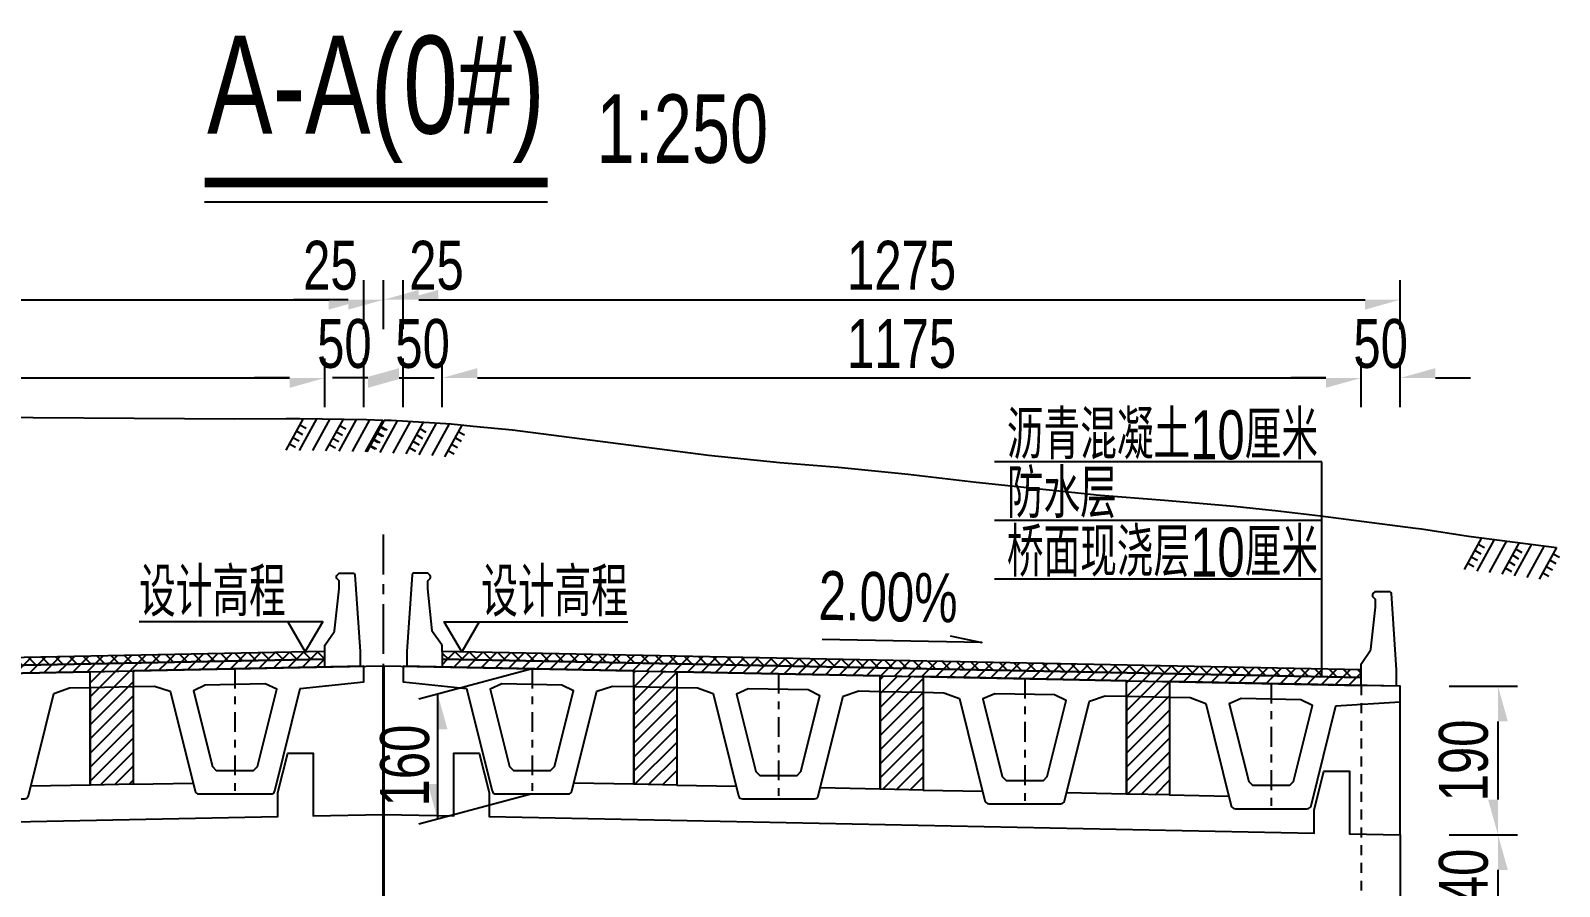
# Model space of a CAD drawing. Header units: millimetres. Extents: x 465729 to 466910, y 3671885 to 3673357.
# Drawn here: x 466833.63 to 466853.18, y 3673275.85 to 3673286.79 of the extents above; entities that cross this region are included whole.
import ezdxf
from ezdxf.enums import TextEntityAlignment as Align

# ---------------------------------------------------------------- set-up
doc = ezdxf.new("R2010")
doc.units = ezdxf.units.MM
doc.header["$LTSCALE"] = 0.2
doc.linetypes.add('CENTER', pattern=[50.8, 31.75, -6.35, 6.35, -6.35])
doc.linetypes.add('DASHED', pattern=[19.05, 12.7, -6.35])
doc.layers.add('桥梁横断面', color=3, linetype='Continuous')
doc.styles.add('BOM_Font', font='enTxt.shx', dxfattribs={"width": 0.75, "bigfont": 'hzTxt.shx'})
doc.dimstyles.new('BOM_Dim', dxfattribs={"dimscale": 0.1, "dimtxt": 2.5, "dimasz": 1.8, "dimexe": 1, "dimexo": 3, "dimgap": 0, "dimtad": 1, "dimdec": 1, "dimlfac": 100, "dimzin": 9, "dimdsep": 46, "dimtxsty": 'BOM_Font', "dimblk": 'ArrHalf', "dimblk1": 'ArrHalf', "dimblk2": 'ArrHalf', "dimcen": 0.5, "dimclrd": 7, "dimclre": 7, "dimclrt": 7, "dimaunit": 1, "dimadec": 0, "dimazin": 2, "dimtfac": 1, "dimtdec": 1, "dimtofl": 0, "dimtmove": 2, "dimatfit": 3, "dimfxl": 1, "dimtolj": 1, "dimtzin": 0, "dimarcsym": 0})
pattern_1 = [(45, (466797.51925, 3673297.07875), (-0.08980256, 0.08980256), [])]
pattern_2 = [(45, (466897.51925, 3673297.07875), (-0.08980256, 0.08980256), [])]

# ---------------------------------------------------------------- blocks, each defined once
blk = doc.blocks.new('ArrHalf')
at = {"linetype": 'Continuous'}
blk.add_hatch(color=0, dxfattribs=at).paths.add_polyline_path([(-1, 0), (-1, -0.28), (0, 0)])
blk = doc.blocks.new('*D117')
at = {"layer": 'Defpoints', "color": 0, "linetype": 'Continuous', "transparency": 16777216}
for p in [(466851.143, 3673278.411), (466851.143, 3673276.511), (466852.393, 3673276.511)]:
    blk.add_point(p, dxfattribs=at)
at = {"layer": '桥梁横断面', "color": 7, "linetype": 'Continuous', "lineweight": -2, "transparency": 16777216}
for p, q in [((466851.768, 3673278.411), (466852.643, 3673278.411)), ((466852.393, 3673277.961), (466852.393, 3673276.961)), ((466851.768, 3673276.511), (466852.643, 3673276.511))]:
    blk.add_line(p, q, dxfattribs=at)
at = {"layer": '桥梁横断面', "color": 7, "linetype": 'Continuous', "lineweight": -2, "transparency": 16777216, "xscale": 0.45, "yscale": 0.45, "zscale": 0.45}
for p, rotation in [((466852.393, 3673278.411), 90), ((466852.393, 3673276.511), 270)]:
    blk.add_blockref('ArrHalf', p, dxfattribs=dict(at, rotation=rotation))
at = {"layer": '桥梁横断面', "color": 7, "linetype": 'Continuous', "transparency": 16777216, "insert": (466851.955, 3673277.461), "char_height": 0.625, "attachment_point": 5, "rotation": 90, "style": 'BOM_Font'}
blk.add_mtext('\\A1;190', dxfattribs=at)
blk = doc.blocks.new('*D118')
at = {"layer": 'Defpoints', "color": 0, "linetype": 'Continuous', "transparency": 16777216}
for p in [(466851.143, 3673276.511), (466851.143, 3673275.111), (466852.393, 3673275.111)]:
    blk.add_point(p, dxfattribs=at)
at = {"layer": '桥梁横断面', "color": 7, "linetype": 'Continuous', "lineweight": -2, "transparency": 16777216}
for p, q in [((466851.768, 3673276.511), (466852.643, 3673276.511)), ((466852.393, 3673276.061), (466852.393, 3673275.561)), ((466851.768, 3673275.111), (466852.643, 3673275.111))]:
    blk.add_line(p, q, dxfattribs=at)
at = {"layer": '桥梁横断面', "color": 7, "linetype": 'Continuous', "lineweight": -2, "transparency": 16777216, "xscale": 0.45, "yscale": 0.45, "zscale": 0.45}
for p, rotation in [((466852.393, 3673276.511), 90), ((466852.393, 3673275.111), 270)]:
    blk.add_blockref('ArrHalf', p, dxfattribs=dict(at, rotation=rotation))
at = {"layer": '桥梁横断面', "color": 7, "linetype": 'Continuous', "transparency": 16777216, "insert": (466851.955, 3673275.811), "char_height": 0.625, "attachment_point": 5, "rotation": 90, "style": 'BOM_Font'}
blk.add_mtext('\\A1;140', dxfattribs=at)
blk = doc.blocks.new('*D126')
at = {"layer": 'Defpoints', "color": 0, "linetype": 'Continuous', "transparency": 16777216}
for p in [(466837.893, 3673283.351), (466837.893, 3673280.351), (466838.143, 3673280.351)]:
    blk.add_point(p, dxfattribs=at)
at = {"layer": '桥梁横断面', "color": 7, "linetype": 'Continuous', "lineweight": -2, "transparency": 16777216}
for p, q in [((466837.893, 3673282.976), (466837.893, 3673283.601)), ((466838.143, 3673282.976), (466838.143, 3673283.601)), ((466837.443, 3673283.351), (466836.993, 3673283.351)), ((466838.593, 3673283.351), (466839.043, 3673283.351))]:
    blk.add_line(p, q, dxfattribs=at)
at = {"layer": '桥梁横断面', "color": 7, "linetype": 'Continuous', "lineweight": -2, "transparency": 16777216, "xscale": 0.45, "yscale": 0.45, "zscale": 0.45}
blk.add_blockref('ArrHalf', (466837.893, 3673283.351), dxfattribs=at)
at = {"layer": '桥梁横断面', "color": 7, "linetype": 'Continuous', "lineweight": -2, "transparency": 16777216, "xscale": 0.45, "yscale": 0.45, "zscale": 0.45, "rotation": 180}
blk.add_blockref('ArrHalf', (466838.143, 3673283.351), dxfattribs=at)
at = {"layer": '桥梁横断面', "color": 7, "linetype": 'Continuous', "transparency": 16777216, "insert": (466837.464, 3673283.788), "char_height": 0.625, "attachment_point": 5, "style": 'BOM_Font'}
blk.add_mtext('\\A1;25', dxfattribs=at)
blk = doc.blocks.new('*D127')
at = {"layer": 'Defpoints', "color": 0, "linetype": 'Continuous', "transparency": 16777216}
for p in [(466837.393, 3673282.351), (466825.643, 3673280.351), (466837.393, 3673280.351)]:
    blk.add_point(p, dxfattribs=at)
at = {"layer": '桥梁横断面', "color": 7, "linetype": 'Continuous', "lineweight": -2, "transparency": 16777216}
for p, q in [((466825.643, 3673281.976), (466825.643, 3673282.601)), ((466837.393, 3673281.976), (466837.393, 3673282.601)), ((466826.093, 3673282.351), (466836.943, 3673282.351))]:
    blk.add_line(p, q, dxfattribs=at)
at = {"layer": '桥梁横断面', "color": 7, "linetype": 'Continuous', "lineweight": -2, "transparency": 16777216, "xscale": 0.45, "yscale": 0.45, "zscale": 0.45, "rotation": 180}
blk.add_blockref('ArrHalf', (466825.643, 3673282.351), dxfattribs=at)
at = {"layer": '桥梁横断面', "color": 7, "linetype": 'Continuous', "lineweight": -2, "transparency": 16777216, "xscale": 0.45, "yscale": 0.45, "zscale": 0.45}
blk.add_blockref('ArrHalf', (466837.393, 3673282.351), dxfattribs=at)
at = {"layer": '桥梁横断面', "color": 7, "linetype": 'Continuous', "transparency": 16777216, "insert": (466831.518, 3673282.788), "char_height": 0.625, "attachment_point": 5, "style": 'BOM_Font'}
blk.add_mtext('\\A1;1175', dxfattribs=at)
blk = doc.blocks.new('*D128')
at = {"layer": 'Defpoints', "color": 0, "linetype": 'Continuous', "transparency": 16777216}
for p in [(466837.893, 3673283.351), (466825.143, 3673280.351), (466837.893, 3673280.351)]:
    blk.add_point(p, dxfattribs=at)
at = {"layer": '桥梁横断面', "color": 7, "linetype": 'Continuous', "lineweight": -2, "transparency": 16777216}
for p, q in [((466825.143, 3673282.976), (466825.143, 3673283.601)), ((466837.893, 3673282.976), (466837.893, 3673283.601)), ((466825.593, 3673283.351), (466837.443, 3673283.351))]:
    blk.add_line(p, q, dxfattribs=at)
at = {"layer": '桥梁横断面', "color": 7, "linetype": 'Continuous', "lineweight": -2, "transparency": 16777216, "xscale": 0.45, "yscale": 0.45, "zscale": 0.45, "rotation": 180}
blk.add_blockref('ArrHalf', (466825.143, 3673283.351), dxfattribs=at)
at = {"layer": '桥梁横断面', "color": 7, "linetype": 'Continuous', "lineweight": -2, "transparency": 16777216, "xscale": 0.45, "yscale": 0.45, "zscale": 0.45}
blk.add_blockref('ArrHalf', (466837.893, 3673283.351), dxfattribs=at)
at = {"layer": '桥梁横断面', "color": 7, "linetype": 'Continuous', "transparency": 16777216, "insert": (466831.518, 3673283.788), "char_height": 0.625, "attachment_point": 5, "style": 'BOM_Font'}
blk.add_mtext('\\A1;1275', dxfattribs=at)
blk = doc.blocks.new('*D130')
at = {"layer": 'Defpoints', "color": 0, "linetype": 'Continuous', "transparency": 16777216}
for p in [(466837.893, 3673282.351), (466837.393, 3673280.351), (466837.893, 3673280.351)]:
    blk.add_point(p, dxfattribs=at)
at = {"layer": '桥梁横断面', "color": 7, "linetype": 'Continuous', "lineweight": -2, "transparency": 16777216}
for p, q in [((466837.393, 3673281.976), (466837.393, 3673282.601)), ((466837.893, 3673281.976), (466837.893, 3673282.601)), ((466836.943, 3673282.351), (466836.493, 3673282.351)), ((466838.343, 3673282.351), (466838.793, 3673282.351))]:
    blk.add_line(p, q, dxfattribs=at)
at = {"layer": '桥梁横断面', "color": 7, "linetype": 'Continuous', "lineweight": -2, "transparency": 16777216, "xscale": 0.45, "yscale": 0.45, "zscale": 0.45, "rotation": 180}
blk.add_blockref('ArrHalf', (466837.893, 3673282.351), dxfattribs=at)
at = {"layer": '桥梁横断面', "color": 7, "linetype": 'Continuous', "lineweight": -2, "transparency": 16777216, "xscale": 0.45, "yscale": 0.45, "zscale": 0.45}
blk.add_blockref('ArrHalf', (466837.393, 3673282.351), dxfattribs=at)
at = {"layer": '桥梁横断面', "color": 7, "linetype": 'Continuous', "transparency": 16777216, "insert": (466837.643, 3673282.788), "char_height": 0.625, "attachment_point": 5, "style": 'BOM_Font'}
blk.add_mtext('\\A1;50', dxfattribs=at)
blk = doc.blocks.new('*D131')
at = {"layer": 'Defpoints', "color": 0, "linetype": 'Continuous', "transparency": 16777216}
for p in [(466838.393, 3673283.351), (466838.143, 3673280.351), (466838.393, 3673280.351)]:
    blk.add_point(p, dxfattribs=at)
at = {"layer": '桥梁横断面', "color": 7, "linetype": 'Continuous', "lineweight": -2, "transparency": 16777216}
for p, q in [((466838.143, 3673282.976), (466838.143, 3673283.601)), ((466838.393, 3673282.976), (466838.393, 3673283.601)), ((466837.693, 3673283.351), (466837.243, 3673283.351)), ((466838.843, 3673283.351), (466839.293, 3673283.351))]:
    blk.add_line(p, q, dxfattribs=at)
at = {"layer": '桥梁横断面', "color": 7, "linetype": 'Continuous', "lineweight": -2, "transparency": 16777216, "xscale": 0.45, "yscale": 0.45, "zscale": 0.45}
blk.add_blockref('ArrHalf', (466838.143, 3673283.351), dxfattribs=at)
at = {"layer": '桥梁横断面', "color": 7, "linetype": 'Continuous', "lineweight": -2, "transparency": 16777216, "xscale": 0.45, "yscale": 0.45, "zscale": 0.45, "rotation": 180}
blk.add_blockref('ArrHalf', (466838.393, 3673283.351), dxfattribs=at)
at = {"layer": '桥梁横断面', "color": 7, "linetype": 'Continuous', "transparency": 16777216, "insert": (466838.821, 3673283.788), "char_height": 0.625, "attachment_point": 5, "style": 'BOM_Font'}
blk.add_mtext('\\A1;25', dxfattribs=at)
blk = doc.blocks.new('*D132')
at = {"layer": 'Defpoints', "color": 0, "linetype": 'Continuous', "transparency": 16777216}
for p in [(466850.643, 3673282.351), (466838.893, 3673280.351), (466850.643, 3673280.351)]:
    blk.add_point(p, dxfattribs=at)
at = {"layer": '桥梁横断面', "color": 7, "linetype": 'Continuous', "lineweight": -2, "transparency": 16777216}
for p, q in [((466838.893, 3673281.976), (466838.893, 3673282.601)), ((466850.643, 3673281.976), (466850.643, 3673282.601)), ((466839.343, 3673282.351), (466850.193, 3673282.351))]:
    blk.add_line(p, q, dxfattribs=at)
at = {"layer": '桥梁横断面', "color": 7, "linetype": 'Continuous', "lineweight": -2, "transparency": 16777216, "xscale": 0.45, "yscale": 0.45, "zscale": 0.45, "rotation": 180}
blk.add_blockref('ArrHalf', (466838.893, 3673282.351), dxfattribs=at)
at = {"layer": '桥梁横断面', "color": 7, "linetype": 'Continuous', "lineweight": -2, "transparency": 16777216, "xscale": 0.45, "yscale": 0.45, "zscale": 0.45}
blk.add_blockref('ArrHalf', (466850.643, 3673282.351), dxfattribs=at)
at = {"layer": '桥梁横断面', "color": 7, "linetype": 'Continuous', "transparency": 16777216, "insert": (466844.768, 3673282.788), "char_height": 0.625, "attachment_point": 5, "style": 'BOM_Font'}
blk.add_mtext('\\A1;1175', dxfattribs=at)
blk = doc.blocks.new('*D133')
at = {"layer": 'Defpoints', "color": 0, "linetype": 'Continuous', "transparency": 16777216}
for p in [(466851.143, 3673283.351), (466838.393, 3673280.351), (466851.143, 3673280.351)]:
    blk.add_point(p, dxfattribs=at)
at = {"layer": '桥梁横断面', "color": 7, "linetype": 'Continuous', "lineweight": -2, "transparency": 16777216}
for p, q in [((466838.393, 3673282.976), (466838.393, 3673283.601)), ((466851.143, 3673282.976), (466851.143, 3673283.601)), ((466838.843, 3673283.351), (466850.693, 3673283.351))]:
    blk.add_line(p, q, dxfattribs=at)
at = {"layer": '桥梁横断面', "color": 7, "linetype": 'Continuous', "lineweight": -2, "transparency": 16777216, "xscale": 0.45, "yscale": 0.45, "zscale": 0.45, "rotation": 180}
blk.add_blockref('ArrHalf', (466838.393, 3673283.351), dxfattribs=at)
at = {"layer": '桥梁横断面', "color": 7, "linetype": 'Continuous', "lineweight": -2, "transparency": 16777216, "xscale": 0.45, "yscale": 0.45, "zscale": 0.45}
blk.add_blockref('ArrHalf', (466851.143, 3673283.351), dxfattribs=at)
at = {"layer": '桥梁横断面', "color": 7, "linetype": 'Continuous', "transparency": 16777216, "insert": (466844.768, 3673283.788), "char_height": 0.625, "attachment_point": 5, "style": 'BOM_Font'}
blk.add_mtext('\\A1;1275', dxfattribs=at)
blk = doc.blocks.new('*D134')
at = {"layer": 'Defpoints', "color": 0, "linetype": 'Continuous', "transparency": 16777216}
for p in [(466838.893, 3673282.351), (466838.393, 3673280.351), (466838.893, 3673280.351)]:
    blk.add_point(p, dxfattribs=at)
at = {"layer": '桥梁横断面', "color": 7, "linetype": 'Continuous', "lineweight": -2, "transparency": 16777216}
for p, q in [((466838.393, 3673281.976), (466838.393, 3673282.601)), ((466838.893, 3673281.976), (466838.893, 3673282.601)), ((466837.943, 3673282.351), (466837.493, 3673282.351)), ((466839.343, 3673282.351), (466839.793, 3673282.351))]:
    blk.add_line(p, q, dxfattribs=at)
at = {"layer": '桥梁横断面', "color": 7, "linetype": 'Continuous', "lineweight": -2, "transparency": 16777216, "xscale": 0.45, "yscale": 0.45, "zscale": 0.45, "rotation": 180}
blk.add_blockref('ArrHalf', (466838.893, 3673282.351), dxfattribs=at)
at = {"layer": '桥梁横断面', "color": 7, "linetype": 'Continuous', "lineweight": -2, "transparency": 16777216, "xscale": 0.45, "yscale": 0.45, "zscale": 0.45}
blk.add_blockref('ArrHalf', (466838.393, 3673282.351), dxfattribs=at)
at = {"layer": '桥梁横断面', "color": 7, "linetype": 'Continuous', "transparency": 16777216, "insert": (466838.643, 3673282.788), "char_height": 0.625, "attachment_point": 5, "style": 'BOM_Font'}
blk.add_mtext('\\A1;50', dxfattribs=at)
blk = doc.blocks.new('*D135')
at = {"layer": 'Defpoints', "color": 0, "linetype": 'Continuous', "transparency": 16777216}
for p in [(466851.143, 3673282.351), (466850.643, 3673280.351), (466851.143, 3673280.351)]:
    blk.add_point(p, dxfattribs=at)
at = {"layer": '桥梁横断面', "color": 7, "linetype": 'Continuous', "lineweight": -2, "transparency": 16777216}
for p, q in [((466850.643, 3673281.976), (466850.643, 3673282.601)), ((466851.143, 3673281.976), (466851.143, 3673282.601)), ((466850.193, 3673282.351), (466849.743, 3673282.351)), ((466851.593, 3673282.351), (466852.043, 3673282.351))]:
    blk.add_line(p, q, dxfattribs=at)
at = {"layer": '桥梁横断面', "color": 7, "linetype": 'Continuous', "lineweight": -2, "transparency": 16777216, "xscale": 0.45, "yscale": 0.45, "zscale": 0.45, "rotation": 180}
blk.add_blockref('ArrHalf', (466851.143, 3673282.351), dxfattribs=at)
at = {"layer": '桥梁横断面', "color": 7, "linetype": 'Continuous', "lineweight": -2, "transparency": 16777216, "xscale": 0.45, "yscale": 0.45, "zscale": 0.45}
blk.add_blockref('ArrHalf', (466850.643, 3673282.351), dxfattribs=at)
at = {"layer": '桥梁横断面', "color": 7, "linetype": 'Continuous', "transparency": 16777216, "insert": (466850.893, 3673282.788), "char_height": 0.625, "attachment_point": 5, "style": 'BOM_Font'}
blk.add_mtext('\\A1;50', dxfattribs=at)

msp = doc.modelspace()

# ---------------------------------------------------------------- hatches: boundary and pattern name
at = {"layer": '桥梁横断面', "linetype": 'Continuous'}
h = msp.add_hatch(dxfattribs=at)
h.set_pattern_fill('ANSI37', color=2, scale=0.04, style=0)
h.set_pattern_definition([(45, (466797.51925, 3673297.07875), (-0.08980256, 0.08980256), []), (135, (466797.51925, 3673297.07875), (-0.08980256, -0.08980256), [])])
h.paths.add_polyline_path([(466837.3929, 3673278.856), (466825.6429, 3673278.621), (466825.6429, 3673278.521), (466837.3929, 3673278.756)])
h = msp.add_hatch(dxfattribs=at)
h.set_pattern_fill('ANSI37', color=2, scale=0.04, style=0)
h.set_pattern_definition([(45, (466897.51925, 3673297.07875), (-0.08980256, 0.08980256), []), (135, (466897.51925, 3673297.07875), (-0.08980256, -0.08980256), [])])
h.paths.add_polyline_path([(466850.6429, 3673278.621), (466838.8929, 3673278.856), (466838.8929, 3673278.756), (466850.6429, 3673278.521)])
h = msp.add_hatch(dxfattribs=at)
h.set_pattern_fill('ANSI31', color=2, scale=0.04, style=0)
h.set_pattern_definition(pattern_1)
h.paths.add_polyline_path([(466837.3929, 3673278.756), (466825.6429, 3673278.521), (466825.6429, 3673278.421), (466828.0929, 3673278.47), (466828.6429, 3673278.481), (466831.2429, 3673278.533), (466831.7929, 3673278.544), (466834.3929, 3673278.596), (466834.9429, 3673278.607), (466837.3929, 3673278.656)])
h = msp.add_hatch(dxfattribs=at)
h.set_pattern_fill('ANSI31', color=2, scale=0.04, style=0)
h.set_pattern_definition(pattern_2)
h.paths.add_polyline_path([(466850.6429, 3673278.521), (466838.8929, 3673278.756), (466838.8929, 3673278.656), (466841.3429, 3673278.607), (466841.8929, 3673278.596), (466844.4929, 3673278.544), (466845.0429, 3673278.533), (466847.6429, 3673278.481), (466848.1929, 3673278.47), (466850.6429, 3673278.421)])
h = msp.add_hatch(dxfattribs=at)
h.set_pattern_fill('ANSI31', color=2, scale=0.04, style=0)
h.set_pattern_definition(pattern_1)
h.paths.add_polyline_path([(466834.3929, 3673278.596), (466834.9429, 3673278.607), (466834.9429, 3673277.157), (466834.3929, 3673277.146)])
h = msp.add_hatch(dxfattribs=at)
h.set_pattern_fill('ANSI31', color=2, scale=0.04, style=0)
h.set_pattern_definition(pattern_1)
h.paths.add_polyline_path([(466841.3429, 3673278.607), (466841.8929, 3673278.596), (466841.8929, 3673277.146), (466841.3429, 3673277.157)])
h = msp.add_hatch(dxfattribs=at)
h.set_pattern_fill('ANSI31', color=2, scale=0.04, style=0)
h.set_pattern_definition(pattern_1)
h.paths.add_polyline_path([(466844.4929, 3673278.544), (466845.0429, 3673278.533), (466845.0429, 3673277.083), (466844.4929, 3673277.094)])
h = msp.add_hatch(dxfattribs=at)
h.set_pattern_fill('ANSI31', color=2, scale=0.04, style=0)
h.set_pattern_definition(pattern_2)
h.paths.add_polyline_path([(466847.6429, 3673278.481), (466848.1929, 3673278.47), (466848.1929, 3673277.02), (466847.6429, 3673277.031)])

# ---------------------------------------------------------------- linework, layer by layer
at = {"layer": '桥梁横断面', "color": 2, "linetype": 'Continuous'}
for p, q in [((466837.1174, 3673281.8335), (466836.8952, 3673281.4285)), ((466837.2867, 3673281.8304), (466837.0646, 3673281.4254)), ((466837.4561, 3673281.8273), (466837.234, 3673281.4223)), ((466837.6255, 3673281.8242), (466837.4034, 3673281.4192)), ((466837.7948, 3673281.8211), (466837.5727, 3673281.4161)), ((466837.9641, 3673281.8177), (466837.742, 3673281.4127)), ((466838.1329, 3673281.8136), (466837.9108, 3673281.4086)), ((466838.1529, 3673281.8132), (466837.9308, 3673281.4082)), ((466838.3193, 3673281.8048), (466838.0972, 3673281.3998)), ((466838.4849, 3673281.7948), (466838.2628, 3673281.3898)), ((466838.6505, 3673281.7848), (466838.4284, 3673281.3798)), ((466836.9841, 3673281.5905), (466837.0643, 3673281.5465)), ((466837.035, 3673281.6715), (466837.1087, 3673281.6275)), ((466837.0729, 3673281.7525), (466837.1532, 3673281.7085)), ((466837.5431, 3673281.6621), (466837.6168, 3673281.6182)), ((466837.581, 3673281.7431), (466837.6613, 3673281.6992)), ((466838.0505, 3673281.6515), (466838.1242, 3673281.6075)), ((466838.0705, 3673281.6512), (466838.1442, 3673281.6072)), ((466838.0884, 3673281.7325), (466838.1687, 3673281.6885)), ((466838.1084, 3673281.7322), (466838.1887, 3673281.6882)), ((466838.5682, 3673281.6228), (466838.6419, 3673281.5788)), ((466838.8161, 3673281.7748), (466838.594, 3673281.3698)), ((466838.6061, 3673281.7038), (466838.6864, 3673281.6598)), ((466838.9817, 3673281.7648), (466838.7596, 3673281.3598)), ((466839.1442, 3673281.7491), (466838.9221, 3673281.3441)), ((466839.0618, 3673281.587), (466839.1355, 3673281.5431)), ((466839.0997, 3673281.668), (466839.18, 3673281.6241)), ((466836.9397, 3673281.5095), (466837.0199, 3673281.4655)), ((466837.4478, 3673281.5001), (466837.528, 3673281.4562)), ((466837.4922, 3673281.5811), (466837.5724, 3673281.5372)), ((466837.9552, 3673281.4895), (466838.0354, 3673281.4455)), ((466837.9752, 3673281.4892), (466838.0554, 3673281.4452)), ((466837.9996, 3673281.5705), (466838.0798, 3673281.5265)), ((466838.0196, 3673281.5702), (466838.0998, 3673281.5262)), ((466838.4729, 3673281.4608), (466838.5531, 3673281.4168)), ((466838.5173, 3673281.5418), (466838.5975, 3673281.4978)), ((466838.9665, 3673281.425), (466839.0467, 3673281.3811)), ((466839.0109, 3673281.506), (466839.0911, 3673281.4621)), ((466852.1839, 3673280.3082), (466851.9617, 3673279.9032)), ((466852.3437, 3673280.2877), (466852.1216, 3673279.8827)), ((466852.1394, 3673280.2271), (466852.2197, 3673280.1831)), ((466852.5035, 3673280.2672), (466852.2814, 3673279.8622)), ((466852.6634, 3673280.2467), (466852.4413, 3673279.8417)), ((466852.8232, 3673280.2262), (466852.6011, 3673279.8212)), ((466852.0506, 3673280.0651), (466852.1308, 3673280.0211)), ((466852.1015, 3673280.1461), (466852.1752, 3673280.1021)), ((466852.581, 3673280.0846), (466852.6547, 3673280.0406)), ((466852.6189, 3673280.1656), (466852.6992, 3673280.1216)), ((466852.983, 3673280.2057), (466852.7609, 3673279.8007)), ((466853.1429, 3673280.1852), (466852.9208, 3673279.7802)), ((466853.0605, 3673280.0231), (466853.1342, 3673279.9791)), ((466853.0984, 3673280.1041), (466853.1787, 3673280.0601)), ((466852.0062, 3673279.9841), (466852.0864, 3673279.9401)), ((466852.4857, 3673279.9226), (466852.5659, 3673279.8786)), ((466852.5301, 3673280.0036), (466852.6103, 3673279.9596)), ((466852.9652, 3673279.8611), (466853.0454, 3673279.8171)), ((466853.0096, 3673279.9421), (466853.0898, 3673279.8981))]:
    msp.add_line(p, q, dxfattribs=at)
at = {"layer": '桥梁横断面', "color": 7, "linetype": 'Continuous'}
for p, q in [((466850.1429, 3673281.281), (466845.9576, 3673281.281)), ((466850.1429, 3673278.531), (466850.1429, 3673281.281)), ((466850.1429, 3673280.531), (466845.9576, 3673280.531)), ((466850.1429, 3673279.781), (466845.9576, 3673279.781)), ((466840.0429, 3673278.633), (466838.594, 3673278.2447)), ((466838.8355, 3673278.3094), (466838.8355, 3673276.7094)), ((466840.0429, 3673277.033), (466838.594, 3673276.6447))]:
    msp.add_line(p, q, dxfattribs=at)
at = {"layer": '桥梁横断面', "color": 7, "linetype": 'CENTER', "ltscale": 0.1}
msp.add_line((466838.1429, 3673262.5685), (466838.1429, 3673280.351), dxfattribs=at)
at = {"layer": '桥梁横断面', "color": 7, "linetype": 'CENTER', "ltscale": 0.04}
for p, q in [((466836.2429, 3673278.633), (466836.2429, 3673277.033)), ((466840.0429, 3673278.633), (466840.0429, 3673277.033)), ((466843.1929, 3673278.57), (466843.1929, 3673276.97)), ((466846.3429, 3673278.507), (466846.3429, 3673276.907)), ((466849.4929, 3673278.444), (466849.4929, 3673276.844))]:
    msp.add_line(p, q, dxfattribs=at)
at = {"layer": '桥梁横断面', "linetype": 'Continuous'}
for p, q in [((466834.3929, 3673278.396), (466834.9429, 3673278.407)), ((466841.3429, 3673278.407), (466841.8929, 3673278.396)), ((466844.4929, 3673278.344), (466845.0429, 3673278.333)), ((466847.6429, 3673278.281), (466848.1929, 3673278.27))]:
    msp.add_line(p, q, dxfattribs=at)
at = {"layer": '桥梁横断面', "linetype": 'DASHED', "ltscale": 0.05}
msp.add_line((466850.6429, 3673278.421), (466850.6429, 3673275.121), dxfattribs=at)
at = {"layer": '桥梁横断面', "color": 7, "linetype": 'Continuous', "const_width": 0.125}
msp.add_lwpolyline([(466835.8548, 3673284.851), (466840.2409, 3673284.851)], dxfattribs=at)
at = {"layer": '桥梁横断面', "color": 7, "linetype": 'Continuous'}
for points in [[(466835.8548, 3673284.601), (466840.2409, 3673284.601)], [(466836.9193, 3673279.2328), (466837.1429, 3673278.851), (466837.3664, 3673279.2328), (466835.0179, 3673279.2328)], [(466839.3664, 3673279.2328), (466839.1429, 3673278.851), (466838.9193, 3673279.2328), (466841.2679, 3673279.2328)], [(466845.3893, 3673279.0549), (466845.7939, 3673278.968), (466843.7519, 3673279.0088)]]:
    msp.add_lwpolyline(points, dxfattribs=at)
at = {"layer": '桥梁横断面', "color": 2, "linetype": 'Continuous'}
for points in [[(466823.1429, 3673281.7295), (466823.1924, 3673281.7323), (466824.7992, 3673281.7747), (466825.9711, 3673281.7972), (466827.667, 3673281.8069), (466828.2174, 3673281.8086), (466828.3856, 3673281.8077), (466829.7781, 3673281.8446), (466830.5782, 3673281.8603), (466830.6699, 3673281.8607), (466831.9846, 3673281.8566), (466832.3711, 3673281.8536), (466836.2413, 3673281.8302), (466836.8982, 3673281.8345), (466836.9159, 3673281.8347), (466837.0721, 3673281.8344), (466837.9251, 3673281.8187), (466838.1329, 3673281.8136)], [(466838.1529, 3673281.8132), (466838.1827, 3673281.813), (466838.24, 3673281.8096), (466839.0092, 3673281.7632), (466839.2876, 3673281.7342), (466839.7927, 3673281.6873), (466842.3007, 3673281.3657), (466843.2086, 3673281.2693), (466843.9559, 3673281.2098), (466844.8526, 3673281.1195), (466845.722, 3673281.0172), (466847.2277, 3673280.8609), (466847.2559, 3673280.8591), (466848.1275, 3673280.7883), (466849.0201, 3673280.7126), (466849.3768, 3673280.6746), (466849.5459, 3673280.6548), (466850.1249, 3673280.587), (466851.3388, 3673280.432), (466851.4172, 3673280.4209), (466852.0145, 3673280.3299), (466853.1429, 3673280.1852)]]:
    msp.add_lwpolyline(points, dxfattribs=at)
at = {"layer": '桥梁横断面', "linetype": 'Continuous'}
for points in [[(466837.3929, 3673278.856), (466837.3929, 3673278.9231, -0.1529268), (466837.3974, 3673278.9374), (466837.5142, 3673279.1057, 0.126361), (466837.5186, 3673279.1174), (466837.5749, 3673279.656), (466837.5749, 3673279.756), (466837.5449, 3673279.786, -0.1811988), (466837.5449, 3673279.826), (466837.5749, 3673279.856), (466837.7515, 3673279.856, -0.3944638), (466837.7765, 3673279.8327), (466837.8429, 3673278.856), (466837.8429, 3673278.665, -1)], [(466838.8929, 3673278.856), (466838.8929, 3673278.9231, 0.1529233), (466838.8884, 3673278.9374), (466838.7715, 3673279.1057, -0.1263605), (466838.7672, 3673279.1174), (466838.7109, 3673279.656), (466838.7109, 3673279.756), (466838.7409, 3673279.786, 0.1811988), (466838.7409, 3673279.826), (466838.7109, 3673279.856), (466838.5342, 3673279.856, 0.394462), (466838.5093, 3673279.8327), (466838.4429, 3673278.856), (466838.4429, 3673278.665, 1)], [(466850.6429, 3673278.621), (466850.6429, 3673278.6881, -0.152925), (466850.6474, 3673278.7024), (466850.7642, 3673278.8707, 0.126361), (466850.7686, 3673278.8824), (466850.8249, 3673279.421), (466850.8249, 3673279.521), (466850.7949, 3673279.551, -0.1811988), (466850.7949, 3673279.591), (466850.8249, 3673279.621), (466851.0015, 3673279.621, -0.3944666), (466851.0265, 3673279.5977), (466851.0929, 3673278.621), (466851.0929, 3673278.412, -1)]]:
    msp.add_lwpolyline(points, format="xyb", dxfattribs=at)
at = {"layer": '桥梁横断面', "color": 3, "linetype": 'Continuous'}
for points in [[(466837.3929, 3673278.856), (466825.6429, 3673278.621), (466825.6429, 3673278.521), (466837.3929, 3673278.756)], [(466850.6429, 3673278.621), (466838.8929, 3673278.856), (466838.8929, 3673278.756), (466850.6429, 3673278.521)], [(466837.3929, 3673278.756), (466825.6429, 3673278.521), (466825.6429, 3673278.421), (466828.0929, 3673278.47), (466828.6429, 3673278.481), (466831.2429, 3673278.533), (466831.7929, 3673278.544), (466834.3929, 3673278.596), (466834.9429, 3673278.607), (466837.3929, 3673278.656)], [(466850.6429, 3673278.521), (466838.8929, 3673278.756), (466838.8929, 3673278.656), (466841.3429, 3673278.607), (466841.8929, 3673278.596), (466844.4929, 3673278.544), (466845.0429, 3673278.533), (466847.6429, 3673278.481), (466848.1929, 3673278.47), (466850.6429, 3673278.421)], [(466834.3929, 3673278.596), (466834.9429, 3673278.607), (466834.9429, 3673277.157), (466834.3929, 3673277.146)], [(466841.3429, 3673278.607), (466841.8929, 3673278.596), (466841.8929, 3673277.146), (466841.3429, 3673277.157)], [(466844.4929, 3673278.544), (466845.0429, 3673278.533), (466845.0429, 3673277.083), (466844.4929, 3673277.094)], [(466847.6429, 3673278.481), (466848.1929, 3673278.47), (466848.1929, 3673277.02), (466847.6429, 3673277.031)]]:
    msp.add_lwpolyline(points, close=True, dxfattribs=at)
at = {"layer": '桥梁横断面', "linetype": 'Continuous', "ltscale": 0.05}
for points in [[(466825.6429, 3673278.421), (466838.1329, 3673278.6708), (466838.1329, 3673276.7708)], [(466838.1529, 3673276.7708), (466838.1529, 3673278.6708), (466850.6429, 3673278.421)], [(466851.1429, 3673276.511), (466851.1429, 3673278.411), (466850.6429, 3673278.421)]]:
    msp.add_lwpolyline(points, dxfattribs=at)
at = {"layer": '桥梁横断面', "linetype": 'Continuous', "ltscale": 0.04}
for points in [[(466834.9429, 3673278.607), (466834.9429, 3673278.407), (466835.2145, 3673278.4124), (466835.4145, 3673278.3464), (466835.7334, 3673277.0708, 0.3441509), (466835.7819, 3673277.033), (466836.7038, 3673277.033, 0.3441511), (466836.7524, 3673277.0708), (466837.0796, 3673278.3797), (466837.8929, 3673278.466), (466837.8929, 3673278.466), (466837.8929, 3673278.666)], [(466838.3929, 3673278.666), (466838.3929, 3673278.466), (466838.3929, 3673278.466), (466839.2062, 3673278.3797), (466839.5334, 3673277.0708, 0.3441505), (466839.5819, 3673277.033), (466840.5038, 3673277.033, 0.3441506), (466840.5524, 3673277.0708), (466840.8712, 3673278.3464), (466841.0712, 3673278.4124), (466841.3429, 3673278.407), (466841.3429, 3673278.607)], [(466831.7929, 3673278.544), (466831.7929, 3673278.344), (466832.0645, 3673278.3494), (466832.2645, 3673278.2834), (466832.5834, 3673277.0078, 0.3441506), (466832.6319, 3673276.97), (466833.5538, 3673276.97, 0.3441508), (466833.6024, 3673277.0078), (466833.9296, 3673278.3167), (466834.1296, 3673278.3907), (466834.3929, 3673278.396), (466834.3929, 3673278.596)], [(466841.8929, 3673278.596), (466841.8929, 3673278.396), (466842.1562, 3673278.3907), (466842.3562, 3673278.3167), (466842.6834, 3673277.0078, 0.3441505), (466842.7319, 3673276.97), (466843.6538, 3673276.97, 0.3441507), (466843.7024, 3673277.0078), (466844.0212, 3673278.2834), (466844.2212, 3673278.3494), (466844.4929, 3673278.344), (466844.4929, 3673278.544)], [(466845.0429, 3673278.533), (466845.0429, 3673278.333), (466845.3062, 3673278.3277), (466845.5062, 3673278.2537), (466845.8334, 3673276.9448, 0.3441509), (466845.8819, 3673276.907), (466846.8038, 3673276.907, 0.3441505), (466846.8524, 3673276.9448), (466847.1712, 3673278.2204), (466847.3712, 3673278.2864), (466847.6429, 3673278.281), (466847.6429, 3673278.481)], [(466848.1929, 3673278.47), (466848.1929, 3673278.27), (466848.4562, 3673278.2647), (466848.6562, 3673278.1907), (466848.9834, 3673276.8818, 0.344151), (466849.0319, 3673276.844), (466849.9538, 3673276.844, 0.3441507), (466850.0024, 3673276.8818), (466850.3212, 3673278.1574), (466851.1429, 3673278.211), (466851.1429, 3673278.211), (466851.1429, 3673278.411)]]:
    msp.add_lwpolyline(points, format="xyb", close=True, dxfattribs=at)
for points in [[(466834.3929, 3673278.396), (466834.3929, 3673277.146), (466833.6331, 3673277.1308)], [(466834.9429, 3673278.407), (466834.9429, 3673277.157), (466835.7081, 3673277.1723)], [(466841.3429, 3673278.407), (466841.3429, 3673277.157), (466840.5777, 3673277.1723)], [(466841.8929, 3673278.396), (466841.8929, 3673277.146), (466842.6527, 3673277.1308)], [(466844.4929, 3673278.344), (466844.4929, 3673277.094), (466843.7277, 3673277.1093)], [(466845.0429, 3673278.333), (466845.0429, 3673277.083), (466845.8027, 3673277.0678)], [(466847.6429, 3673278.281), (466847.6429, 3673277.031), (466846.8777, 3673277.0463)], [(466848.1929, 3673278.27), (466848.1929, 3673277.02), (466848.9527, 3673277.0048)]]:
    msp.add_lwpolyline(points, dxfattribs=at)
at = {"layer": '桥梁横断面', "color": 2, "linetype": 'Continuous', "ltscale": 0.04}
for points in [[(466835.863, 3673278.4254), (466835.713, 3673278.3524), (466835.9554, 3673277.383), (466836.0054, 3673277.333), (466836.4804, 3673277.333), (466836.5304, 3673277.383), (466836.7781, 3673278.3737), (466836.6281, 3673278.4407)], [(466839.6577, 3673278.4407), (466839.5077, 3673278.3737), (466839.7554, 3673277.383), (466839.8054, 3673277.333), (466840.2804, 3673277.333), (466840.3304, 3673277.383), (466840.5727, 3673278.3524), (466840.4227, 3673278.4254)], [(466842.8077, 3673278.3777), (466842.6577, 3673278.3107), (466842.9054, 3673277.32), (466842.9554, 3673277.27), (466843.4304, 3673277.27), (466843.4804, 3673277.32), (466843.7227, 3673278.2894), (466843.5727, 3673278.3624)], [(466845.9577, 3673278.3147), (466845.8077, 3673278.2477), (466846.0554, 3673277.257), (466846.1054, 3673277.207), (466846.5804, 3673277.207), (466846.6304, 3673277.257), (466846.8727, 3673278.2264), (466846.7227, 3673278.2994)], [(466849.1077, 3673278.2517), (466848.9577, 3673278.1847), (466849.2054, 3673277.194), (466849.2554, 3673277.144), (466849.7304, 3673277.144), (466849.7804, 3673277.194), (466850.0227, 3673278.1634), (466849.8727, 3673278.2364)]]:
    msp.add_lwpolyline(points, close=True, dxfattribs=at)
at = {"layer": '桥梁横断面', "linetype": 'Continuous', "ltscale": 0.05}
for points in [[(466825.1429, 3673276.511), (466825.7929, 3673276.524), (466825.7929, 3673277.324), (466826.1179, 3673277.324), (466826.2429, 3673276.824), (466826.2429, 3673276.533), (466836.7929, 3673276.744), (466836.7929, 3673277.053), (466836.9179, 3673277.553), (466837.2429, 3673277.553), (466837.2429, 3673276.753), (466838.1329, 3673276.7708), (466838.1329, 3673275.3708), (466825.1429, 3673275.111)], [(466838.1529, 3673276.7708), (466839.0429, 3673276.753), (466839.0429, 3673277.553), (466839.3679, 3673277.553), (466839.4929, 3673277.053), (466839.4929, 3673276.744), (466850.0429, 3673276.533), (466850.0429, 3673276.824), (466850.1679, 3673277.324), (466850.4929, 3673277.324), (466850.4929, 3673276.524), (466851.1429, 3673276.511), (466851.1429, 3673275.111), (466838.1529, 3673275.3708)]]:
    msp.add_lwpolyline(points, close=True, dxfattribs=at)

# ---------------------------------------------------------------- block references
at = {"layer": '桥梁横断面', "color": 7, "linetype": 'Continuous', "xscale": 0.45, "yscale": 0.45, "zscale": 0.45}
for p, rotation in [((466838.8355, 3673278.3094), 89.99999999999991), ((466838.8355, 3673276.7094), 269.9999999999998)]:
    msp.add_blockref('ArrHalf', p, dxfattribs=dict(at, rotation=rotation))

# ---------------------------------------------------------------- texts
at = {"layer": '桥梁横断面', "color": 7, "linetype": 'Continuous', "style": 'BOM_Font', "width": 0.75}
msp.add_text('A-A(0#)', height=1.25, dxfattribs=at).set_placement((466838.0478, 3673285.101), align=Align.BOTTOM_CENTER)
for s, height, p in [('1:250', 0.875, (466840.8659, 3673285.101)), ('沥青混凝土10厘米', 0.625, (466846.1139, 3673281.3122)), ('防水层', 0.625, (466846.1139, 3673280.5622)), ('桥面现浇层10厘米', 0.625, (466846.1139, 3673279.8122)), ('设计高程', 0.625, (466835.0179, 3673279.301)), ('设计高程', 0.625, (466839.3929, 3673279.301))]:
    msp.add_text(s, height=height, dxfattribs=at).set_placement(p)
msp.add_text('2.00%', height=0.625, rotation=358.85408, dxfattribs=at).set_placement((466844.5867, 3673279.0547), align=Align.BOTTOM_CENTER)
msp.add_text('160', height=0.625, rotation=90, dxfattribs=at).set_placement((466838.4129, 3673277.3962), align=Align.MIDDLE_CENTER)

# ---------------------------------------------------------------- dimensions: what is measured, and where the dimension line sits
at = {"layer": '桥梁横断面', "color": 7, "linetype": 'Continuous'}
for base, p1, p2, override, picture, middle in [((466837.8929, 3673283.351), (466825.1429, 3673280.351), (466837.8929, 3673280.351), {"dimscale": 0.25, "dimexe": 1, "dimexo": 10.5, "dimgap": 0.5, "dimtad": 1, "dimjust": 0, "dimdec": 1, "dimlfac": 100, "dimzin": 9, "dimpost": '<>', "dimtix": 1}, '*D128', (466831.5179, 3673283.7885)), ((466851.1429, 3673283.351), (466838.3929, 3673280.351), (466851.1429, 3673280.351), {"dimscale": 0.25, "dimexe": 1, "dimexo": 10.5, "dimgap": 0.5, "dimtad": 1, "dimjust": 0, "dimdec": 1, "dimlfac": 100, "dimzin": 9, "dimpost": '<>', "dimtix": 1}, '*D133', (466844.7679, 3673283.7885)), ((466837.3929, 3673282.351), (466825.6429, 3673280.351), (466837.3929, 3673280.351), {"dimscale": 0.25, "dimexe": 1, "dimexo": 6.5, "dimgap": 0.5, "dimtad": 1, "dimjust": 0, "dimdec": 1, "dimlfac": 100, "dimzin": 9, "dimpost": '<>', "dimtix": 1}, '*D127', (466831.5179, 3673282.7885)), ((466837.8929, 3673282.351), (466837.3929, 3673280.351), (466837.8929, 3673280.351), {"dimscale": 0.25, "dimexe": 1, "dimexo": 6.5, "dimgap": 0.5, "dimtad": 1, "dimjust": 0, "dimdec": 1, "dimlfac": 100, "dimzin": 9, "dimpost": '<>', "dimtix": 1}, '*D130', (466837.6429, 3673282.7885)), ((466838.8929, 3673282.351), (466838.3929, 3673280.351), (466838.8929, 3673280.351), {"dimscale": 0.25, "dimexe": 1, "dimexo": 6.5, "dimgap": 0.5, "dimtad": 1, "dimjust": 0, "dimdec": 1, "dimlfac": 100, "dimzin": 9, "dimpost": '<>', "dimtix": 1}, '*D134', (466838.6429, 3673282.7885)), ((466850.6429, 3673282.351), (466838.8929, 3673280.351), (466850.6429, 3673280.351), {"dimscale": 0.25, "dimexe": 1, "dimexo": 6.5, "dimgap": 0.5, "dimtad": 1, "dimjust": 0, "dimdec": 1, "dimlfac": 100, "dimzin": 9, "dimpost": '<>', "dimtix": 1}, '*D132', (466844.7679, 3673282.7885)), ((466851.1429, 3673282.351), (466850.6429, 3673280.351), (466851.1429, 3673280.351), {"dimscale": 0.25, "dimexe": 1, "dimexo": 6.5, "dimgap": 0.5, "dimtad": 1, "dimjust": 0, "dimdec": 1, "dimlfac": 100, "dimzin": 9, "dimpost": '<>', "dimtix": 1}, '*D135', (466850.8929, 3673282.7885))]:
    dim = msp.add_linear_dim(base=base, p1=p1, p2=p2, dimstyle='BOM_Dim', override=override, dxfattribs=at)
    dim.commit()
    dim.dimension.update_dxf_attribs({"geometry": picture, "text_midpoint": middle})
for base, p2, picture, middle in [((466837.8929, 3673283.351), (466837.8929, 3673280.351), '*D126', (466837.4643, 3673283.7885)), ((466838.3929, 3673283.351), (466838.3929, 3673280.351), '*D131', (466838.8215, 3673283.7885))]:
    dim = msp.add_linear_dim(base=base, p1=(466838.1429, 3673280.351), p2=p2, dimstyle='BOM_Dim', override={"dimscale": 0.25, "dimexe": 1, "dimexo": 10.5, "dimgap": 0.5, "dimtad": 1, "dimjust": 0, "dimdec": 1, "dimlfac": 100, "dimzin": 9, "dimpost": '<>', "dimtix": 1}, dxfattribs=at)
    dim.commit()
    dim.dimension.update_dxf_attribs({"geometry": picture, "text_midpoint": middle, "dimtype": 160})
for base, p1, p2, picture, middle in [((466852.3929, 3673276.511), (466851.1429, 3673278.411), (466851.1429, 3673276.511), '*D117', (466851.9554, 3673277.461)), ((466852.3929, 3673275.111), (466851.1429, 3673276.511), (466851.1429, 3673275.111), '*D118', (466851.9554, 3673275.811))]:
    dim = msp.add_linear_dim(base=base, p1=p1, p2=p2, angle=90, dimstyle='BOM_Dim', override={"dimscale": 0.25, "dimexe": 1, "dimexo": 2.5, "dimgap": 0.5, "dimtad": 1, "dimjust": 0, "dimdec": 1, "dimlfac": 100, "dimzin": 9, "dimpost": '<>', "dimtix": 1}, dxfattribs=at)
    dim.commit()
    dim.dimension.update_dxf_attribs({"geometry": picture, "text_midpoint": middle})

doc.saveas('drawing.dxf')
